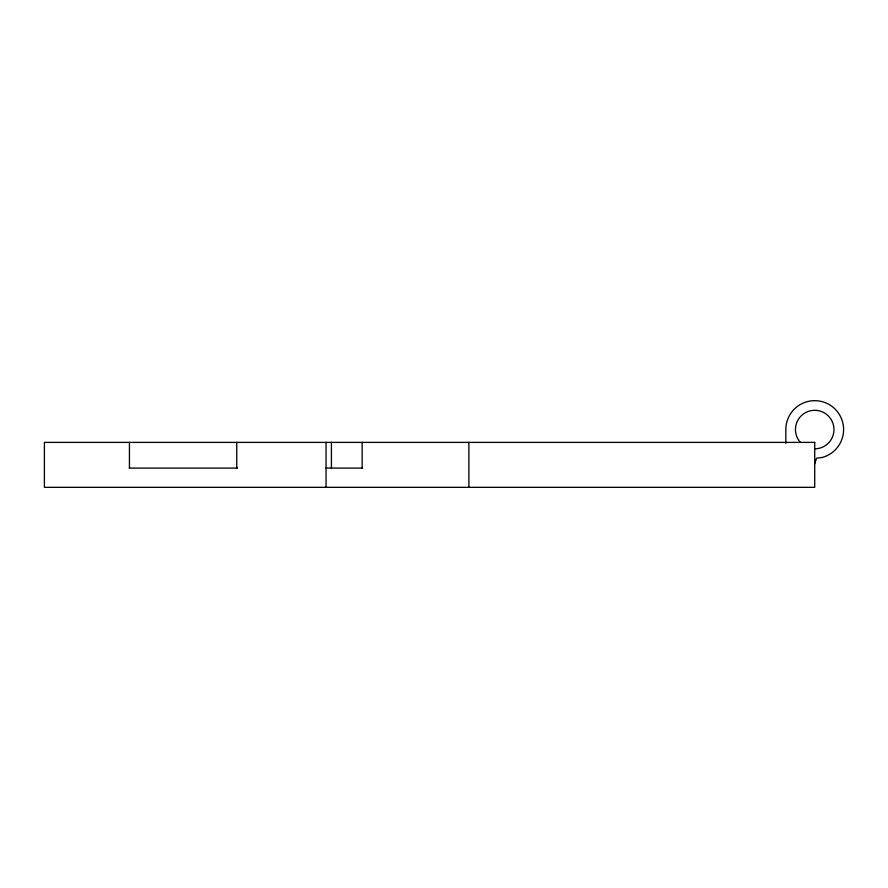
<?xml version="1.0" encoding="UTF-8"?>
<svg xmlns="http://www.w3.org/2000/svg" width="888" height="888" viewBox="0 0 888 888"><rect width="100%" height="100%" fill="white"/><g stroke="black" fill="none" stroke-linecap="round" stroke-linejoin="round"><path stroke-width="1.33" d="M814.718 463.691L816.56 458.197L822.188 457.464A28.882 28.882 0 0 0 843.156 424.542A28.882 28.882 0 0 0 812.198 400.777A28.882 28.882 0 0 0 785.825 429.559L785.825 443.312M129.26 468.076L237.418 468.076M326.051 468.076L362.593 468.076M468.875 442.391L468.875 487.334M362.16 442.391L362.16 468.076M331.413 442.391L331.413 468.076M326.051 442.391L326.051 487.334M236.752 442.391L236.752 468.076M129.437 442.391L129.437 468.076M800.243 442.257A19.259 19.259 0 0 1 805.816 412.476A19.259 19.259 0 0 1 833.421 424.975A19.259 19.259 0 0 1 814.718 448.817M814.718 442.391L44.4 442.391L44.4 487.334L814.718 487.334L814.718 442.391"/></g></svg>
